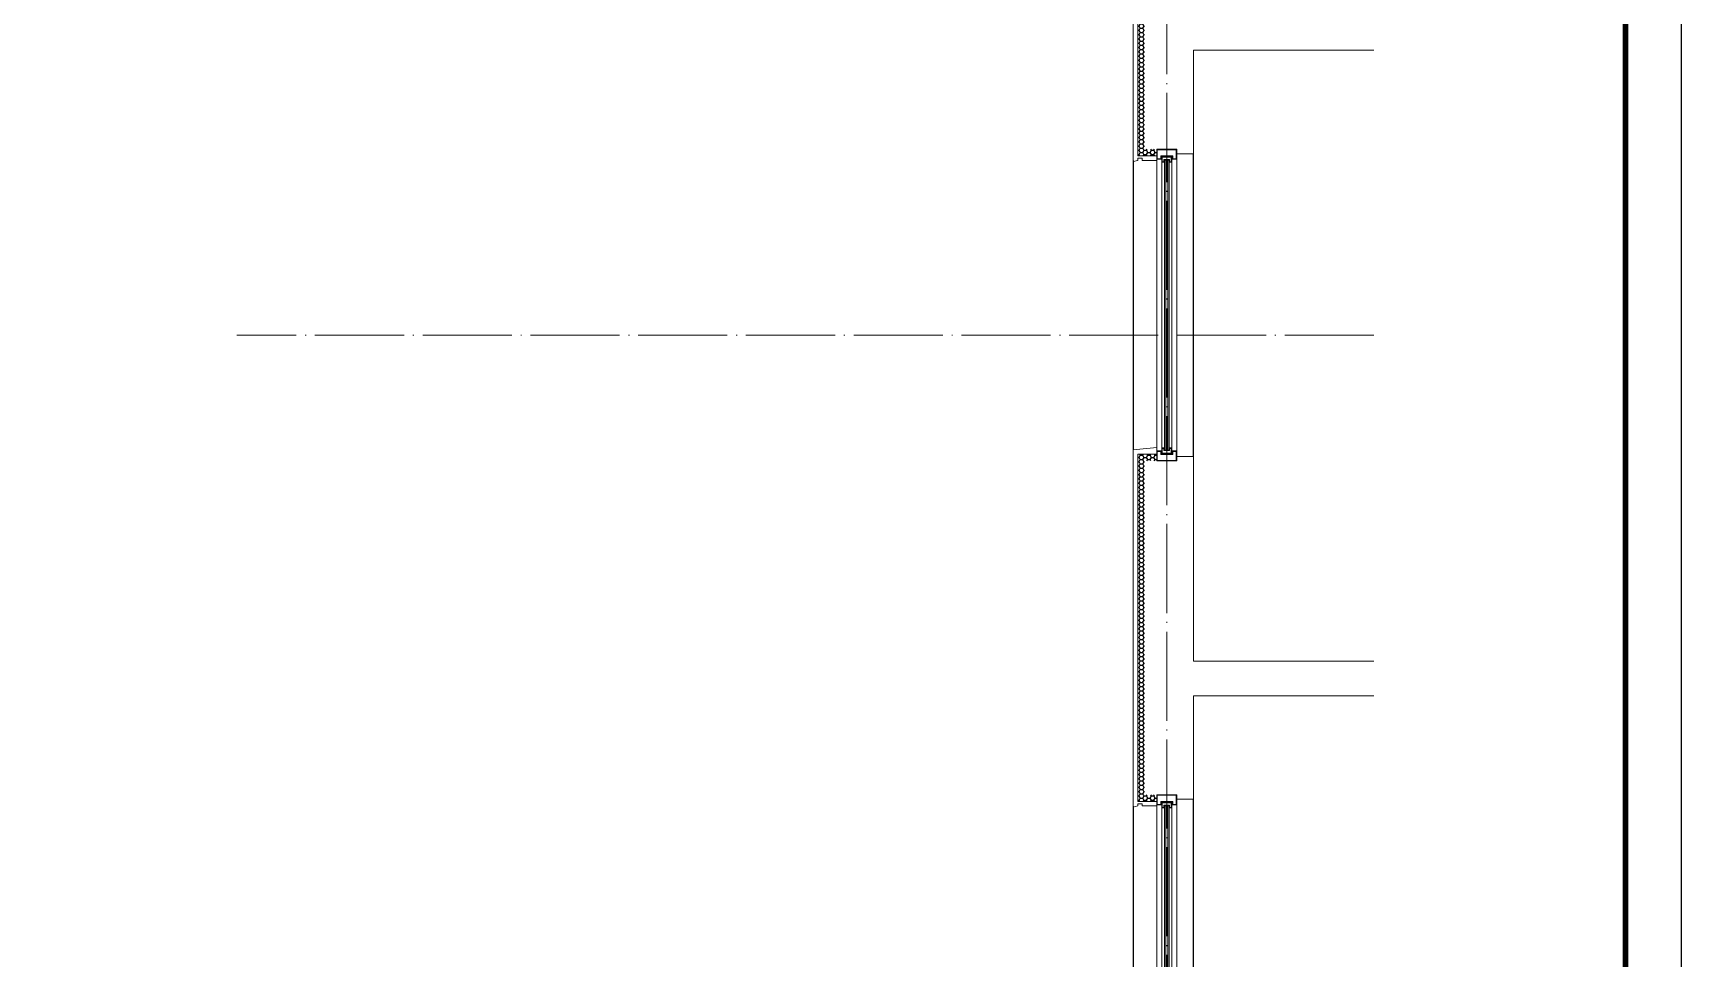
# Model space of a CAD drawing. Extents: x 27938 to 725830, y -209821 to 1628073.
# Drawn here: x 514478 to 521880, y -162547 to -158392 of the extents above; entities that cross this region are included whole.
import ezdxf

# ---------------------------------------------------------------- set-up
doc = ezdxf.new("R2010")
doc.units = 0
doc.header["$LTSCALE"] = 1000
doc.header["$MEASUREMENT"] = 0
doc.linetypes.add('DOTE', pattern=[2.42, 2, -0.2, 0.02, -0.2])
for name, color, linetype, lineweight in [('DOTE', 19, 'DOTE', 9), ('PUB_HATCH', 8, 'Continuous', 9), ('S_WINDOW', 144, 'Continuous', 15), ('内粉刷', 37, 'Continuous', 9), ('细细', 250, 'Continuous', 0)]:
    doc.layers.add(name, color=color, linetype=linetype, lineweight=lineweight)
doc.layers.add('yichutu', color=7, linetype='Continuous', true_color=0xffffff, plot=False)
for name, color, linetype in [('图框', 140, 'Continuous'), ('看线', 251, 'Continuous'), ('立面-看线', 251, 'Continuous')]:
    doc.layers.add(name, color=color, linetype=linetype)
pattern_1 = [(315, (-218910.2607, -140541.0897), (-1.767766953, -1.767766953), []), (315, (-218909.0822, -140541.0897), (-1.767766953, -1.767766953), [])]
pattern_2 = [(315, (-218910.2607, -141979.3279), (-1.767766953, -1.767766953), []), (315, (-218909.0822, -141979.3279), (-1.767766953, -1.767766953), [])]

# ---------------------------------------------------------------- blocks, each defined once
blk = doc.blocks.new('GFDDDDRG')
at = {"layer": '图框'}
blk.add_lwpolyline([(923310, -107437), (923310, -159999), (893610, -159999), (893610, -107437)], close=True, dxfattribs=at)
blk.add_lwpolyline([(923310, -107437), (923310, -159999), (893610, -159999), (893610, -107437)], close=True, dxfattribs=at)
at = {"layer": '图框', "const_width": 50}
blk.add_lwpolyline([(894110, -159499), (922810, -159499), (922810, -108687), (894110, -108687)], close=True, dxfattribs=at)
blk = doc.blocks.new('yct-1051-594-26275-14850-25-1002.0')
at = {"layer": 'yichutu', "color": 7, "true_color": 0xffffff}
blk.add_lwpolyline([(0, 0), (0, 14850), (26275, 14850), (26275, 0)], close=True, dxfattribs=at)
blk = doc.blocks.new('zrszerf')
at = {"layer": '细细'}
h = blk.add_hatch(dxfattribs=at)
h.set_pattern_fill('金属', color=256, style=0)
h.set_pattern_definition(pattern_1)
h.paths.add_polyline_path([(257694.9, 608543.3), (257714.9, 608543.3), (257714.9, 608556.8), (257764.9, 608556.8), (257764.9, 608543.3), (257784.9, 608543.3), (257784.9, 608588.3), (257694.9, 608588.3)])
h.paths.add_polyline_path([(257712.9, 608558.8), (257712.9, 608545.3), (257696.9, 608545.3), (257696.9, 608586.3), (257782.9, 608586.3), (257782.9, 608545.3), (257766.9, 608545.3), (257766.9, 608558.8)], flags=16)
h = blk.add_hatch(dxfattribs=at)
h.set_pattern_fill('金属', color=256, style=0)
h.set_pattern_definition(pattern_1)
h.paths.add_polyline_path([(257762.4, 608554.8), (257762.4, 608529.8), (257750.4, 608529.8), (257750.4, 608539.8), (257729.4, 608539.8), (257729.4, 608529.8), (257717.4, 608529.8), (257717.4, 608554.8)])
h.paths.add_polyline_path([(257719.4, 608552.8), (257719.4, 608531.8), (257727.4, 608531.8), (257727.4, 608541.8), (257752.4, 608541.8), (257752.4, 608531.8), (257760.4, 608531.8), (257760.4, 608552.8)], flags=16)
h = blk.add_hatch(color=256, dxfattribs=at)
edge = h.paths.add_edge_path()
edge.add_line((257735.4, 608539.8), (257735.4, 608527.8))
edge.add_arc((257739.9, 608519.5), 9.44, 61.51755, 118.48245, ccw=False)
edge.add_line((257744.4, 608527.8), (257744.4, 608539.8))
edge.add_arc((257739.9, 608548.1), 9.44, 241.51755, 298.48245, ccw=False)
h = blk.add_hatch(dxfattribs=at)
h.set_pattern_fill('金属', color=256, style=0)
h.set_pattern_definition(pattern_2)
h.paths.add_polyline_path([(257694.9, 607233.3), (257714.9, 607233.3), (257714.9, 607219.8), (257764.9, 607219.8), (257764.9, 607233.3), (257784.9, 607233.3), (257784.9, 607188.3), (257694.9, 607188.3)])
h.paths.add_polyline_path([(257712.9, 607217.8), (257712.9, 607231.3), (257696.9, 607231.3), (257696.9, 607190.3), (257782.9, 607190.3), (257782.9, 607231.3), (257766.9, 607231.3), (257766.9, 607217.8)], flags=16)
h = blk.add_hatch(dxfattribs=at)
h.set_pattern_fill('金属', color=256, style=0)
h.set_pattern_definition(pattern_2)
h.paths.add_polyline_path([(257762.4, 607221.8), (257762.4, 607246.8), (257750.4, 607246.8), (257750.4, 607236.8), (257729.4, 607236.8), (257729.4, 607246.8), (257717.4, 607246.8), (257717.4, 607221.8)])
h.paths.add_polyline_path([(257719.4, 607223.8), (257719.4, 607244.8), (257727.4, 607244.8), (257727.4, 607234.8), (257752.4, 607234.8), (257752.4, 607244.8), (257760.4, 607244.8), (257760.4, 607223.8)], flags=16)
h = blk.add_hatch(color=256, dxfattribs=at)
edge = h.paths.add_edge_path()
edge.add_line((257735.4, 607236.8), (257735.4, 607248.8))
edge.add_arc((257739.9, 607257.1), 9.44, 241.51755, 298.48245)
edge.add_line((257744.4, 607248.8), (257744.4, 607236.8))
edge.add_arc((257739.9, 607228.5), 9.44, 61.51755, 118.48245)
at = {"layer": 'S_WINDOW'}
for p, q in [((257694.9, 607233.3), (257694.9, 608543.3)), ((257717.4, 607246.8), (257717.4, 608529.8)), ((257762.4, 607246.8), (257762.4, 608529.8)), ((257784.9, 607233.3), (257784.9, 608543.3))]:
    blk.add_line(p, q, dxfattribs=at)
for points in [[(257784.9, 608588.3), (257784.9, 608543.3), (257764.9, 608543.3), (257764.9, 608556.8), (257714.9, 608556.8), (257714.9, 608543.3), (257694.9, 608543.3), (257694.9, 608588.3)], [(257782.9, 608586.3), (257782.9, 608545.3), (257766.9, 608545.3), (257766.9, 608558.8), (257712.9, 608558.8), (257712.9, 608545.3), (257696.9, 608545.3), (257696.9, 608586.3)], [(257762.4, 608554.8), (257762.4, 608529.8), (257750.4, 608529.8), (257750.4, 608539.8), (257729.4, 608539.8), (257729.4, 608529.8), (257717.4, 608529.8), (257717.4, 608554.8)], [(257760.4, 608552.8), (257760.4, 608531.8), (257752.4, 608531.8), (257752.4, 608541.8), (257727.4, 608541.8), (257727.4, 608531.8), (257719.4, 608531.8), (257719.4, 608552.8)], [(257784.9, 607188.3), (257784.9, 607233.3), (257764.9, 607233.3), (257764.9, 607219.8), (257714.9, 607219.8), (257714.9, 607233.3), (257694.9, 607233.3), (257694.9, 607188.3)], [(257782.9, 607190.3), (257782.9, 607231.3), (257766.9, 607231.3), (257766.9, 607217.8), (257712.9, 607217.8), (257712.9, 607231.3), (257696.9, 607231.3), (257696.9, 607190.3)], [(257762.4, 607221.8), (257762.4, 607246.8), (257750.4, 607246.8), (257750.4, 607236.8), (257729.4, 607236.8), (257729.4, 607246.8), (257717.4, 607246.8), (257717.4, 607221.8)], [(257760.4, 607223.8), (257760.4, 607244.8), (257752.4, 607244.8), (257752.4, 607234.8), (257727.4, 607234.8), (257727.4, 607244.8), (257719.4, 607244.8), (257719.4, 607223.8)]]:
    blk.add_lwpolyline(points, close=True, dxfattribs=at)
at = {"layer": '细细'}
for points in [[(257729.4, 608529.8), (257729.4, 607246.8)], [(257735.4, 607248.8), (257735.4, 608539.8)], [(257744.4, 607248.8), (257744.4, 608539.8)], [(257750.4, 608529.8), (257750.4, 607246.8)]]:
    blk.add_lwpolyline(points, dxfattribs=at)
for points in [[(257735.4, 608539.8), (257735.4, 608527.8, -0.253805), (257744.4, 608527.8), (257744.4, 608539.8, -0.253805)], [(257735.4, 607236.8), (257735.4, 607248.8, 0.253805), (257744.4, 607248.8), (257744.4, 607236.8, 0.253805)]]:
    blk.add_lwpolyline(points, format="xyb", close=True, dxfattribs=at)

msp = doc.modelspace()

# ---------------------------------------------------------------- hatches: boundary and pattern name
at = {"layer": '立面-看线'}
h = msp.add_hatch(dxfattribs=at)
h.set_pattern_fill('HONEY', color=256, scale=7)
h.set_pattern_definition([(0, (-291582.956, -543761.196), (16.66875, 9.623705), [11.1125, -22.225]), (120, (-291582.956, -543761.196), (-16.66874801, 9.62370845), [11.1125, -22.225]), (60, (-291582.956, -543761.196), (1.99e-06, 19.24741345), [-22.225, 11.1125])])
h.paths.add_polyline_path([(519440.3, -158314.2), (519470.3, -158314.2), (519470.3, -158914.2), (519525.3, -158914.2), (519525.3, -158944.2), (519440.3, -158944.2)])
h = msp.add_hatch(dxfattribs=at)
h.set_pattern_fill('HONEY', color=256, scale=7)
h.set_pattern_definition([(0, (-291582.979, -546661.198), (16.66875, 9.623705), [11.1125, -22.225]), (120, (-291582.979, -546661.198), (-16.66874801, 9.62370845), [11.1125, -22.225]), (60, (-291582.979, -546661.198), (1.99e-06, 19.24741345), [-22.225, 11.1125])])
h.paths.add_polyline_path([(519440.3, -161214.2), (519470.3, -161214.2), (519470.3, -160314.2), (519525.3, -160314.2), (519525.3, -160284.2), (519440.3, -160284.2)])
h = msp.add_hatch(dxfattribs=at)
h.set_pattern_fill('HONEY', color=256, scale=7)
h.set_pattern_definition([(0, (-291582.956, -546661.196), (16.66875, 9.623705), [11.1125, -22.225]), (120, (-291582.956, -546661.196), (-16.66874801, 9.62370845), [11.1125, -22.225]), (60, (-291582.956, -546661.196), (1.99e-06, 19.24741345), [-22.225, 11.1125])])
h.paths.add_polyline_path([(519440.3, -161214.2), (519470.3, -161214.2), (519470.3, -161814.2), (519525.3, -161814.2), (519525.3, -161844.2), (519440.3, -161844.2)])

# ---------------------------------------------------------------- linework, layer by layer
at = {"layer": 'DOTE', "linetype": 'DOTE', "ltscale": 0.2}
for p, q in [((519570.3, -149949.3), (519570.3, -169549.3)), ((520500.5, -159749.3), (515393.3, -159749.3)), ((520500.5, -159749.3), (515393.3, -159749.3))]:
    msp.add_line(p, q, dxfattribs=at)
at = {"layer": 'PUB_HATCH', "color": 215, "true_color": 0xa953a0}
for points in [[(519525.3, -157384.2), (519440.3, -157384.2), (519440.3, -158944.2), (519525.3, -158944.2)], [(519525.3, -160284.2), (519440.3, -160284.2), (519440.3, -161844.2), (519525.3, -161844.2)]]:
    msp.add_lwpolyline(points, dxfattribs=at)
at = {"layer": '内粉刷'}
for p, q in [((519690.3, -158469.3), (520500.5, -158469.3)), ((520500.5, -161214.3), (519690.3, -161214.3)), ((519690.3, -161369.3), (520500.5, -161369.3))]:
    msp.add_line(p, q, dxfattribs=at)
for points in [[(519525.3, -157354.2), (519420.3, -157364.2), (519420.3, -158964.2)], [(519615.3, -158934.2), (519690.3, -158934.2), (519690.3, -158469.2)], [(519460.3, -158964.2), (519460.3, -158954.2), (519440.3, -158954.2), (519440.3, -158964.2), (519420.3, -158969.2), (519420.3, -158964.2)], [(519460.3, -158964.2), (519525.3, -158964.2)], [(519525.3, -160254.2), (519420.3, -160264.2), (519420.3, -161864.2)], [(519615.3, -160294.2), (519690.3, -160294.2), (519690.3, -161214.2)], [(519615.3, -161834.2), (519690.3, -161834.2), (519690.3, -161369.2)], [(519460.3, -161864.2), (519460.3, -161854.2), (519440.3, -161854.2), (519440.3, -161864.2), (519420.3, -161869.2), (519420.3, -161864.2)], [(519460.3, -161864.2), (519525.3, -161864.2)]]:
    msp.add_lwpolyline(points, dxfattribs=at)
at = {"layer": '看线'}
for p, q in [((519690.3, -160294.2), (519690.3, -158934.2)), ((519420.3, -158964.2), (519420.3, -160264.2)), ((519420.3, -161864.3), (519420.3, -163164.3)), ((519690.3, -163194.3), (519690.3, -161834.3))]:
    msp.add_line(p, q, dxfattribs=at)

# ---------------------------------------------------------------- block references
at = {"xscale": 0.5, "yscale": 0.5, "zscale": 0.5}
msp.add_blockref('GFDDDDRG', (60225.6, -93716.5), dxfattribs=at)
at = {"xscale": -1}
for p in [(777310.2, -767502.6), (777310.2, -770402.6)]:
    msp.add_blockref('zrszerf', p, dxfattribs=at)
at = {"layer": 'yichutu', "rotation": 270}
msp.add_blockref('yct-1051-594-26275-14850-25-1002.0', (507030.5, -147435), dxfattribs=at)

doc.saveas('drawing.dxf')
